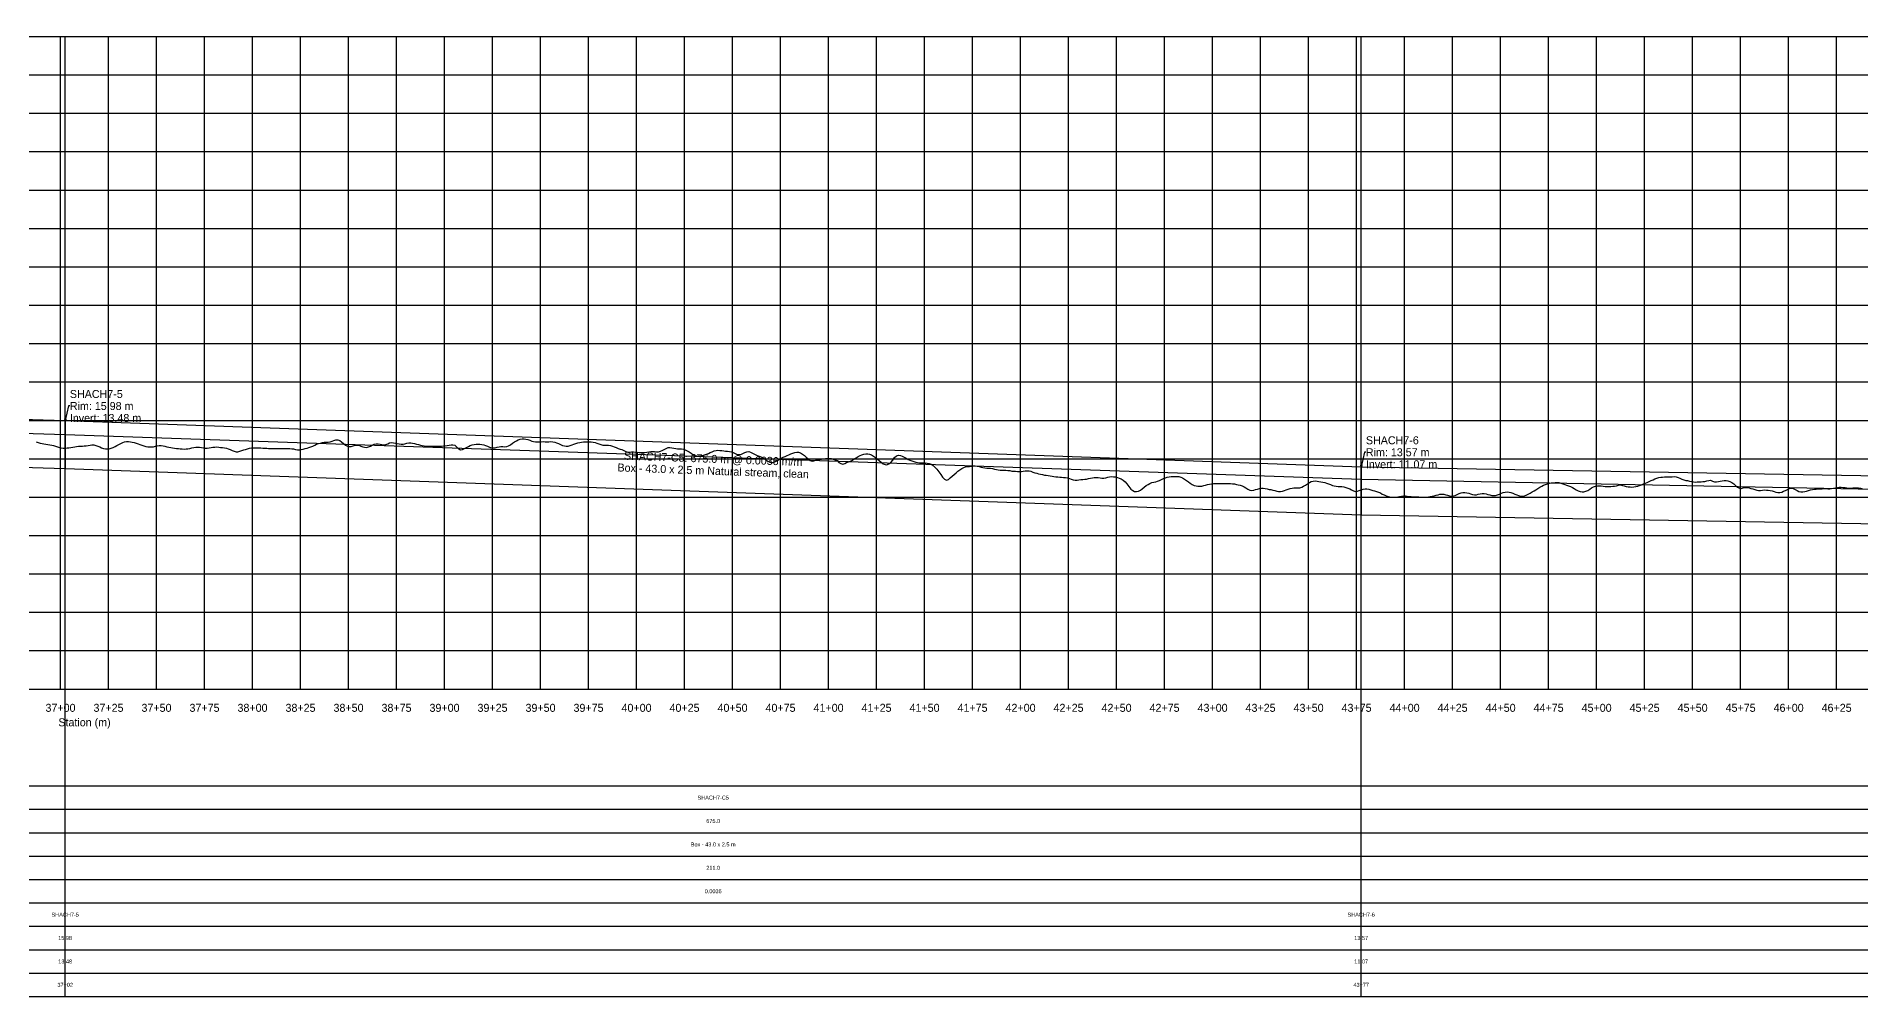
# Model space of a CAD drawing. Extents: x -64 to 7443, y -140 to 366.
# Drawn here: x 3687 to 4637, y -140 to 360 of the extents above; entities that cross this region are included whole.
import ezdxf
from ezdxf.enums import TextEntityAlignment as Align

# ---------------------------------------------------------------- set-up
doc = ezdxf.new("R2010")
doc.units = 0
for name, color, linetype in [('Annotation', 7, 'Continuous'), ('Annotation_Table', 254, 'Continuous'), ('Crown', 7, 'Continuous'), ('Grid', 254, 'Continuous'), ('Grid_Text', 7, 'Continuous'), ('Ground_Elevation', 3, 'Continuous'), ('Hydraulic_Grade', 5, 'Continuous'), ('Invert', 7, 'Continuous'), ('Structure', 7, 'Continuous')]:
    doc.layers.add(name, color=color, linetype=linetype)

msp = doc.modelspace()

# ---------------------------------------------------------------- linework, layer by layer
at = {"layer": 'Annotation', "color": 0}
for points in [[(3704.87, 167.47), (3704.13, 167.47), (3702.43, 159.85)], [(4379.84, 143.36), (4379.1, 143.36), (4377.4, 135.74)]]:
    msp.add_lwpolyline(points, dxfattribs=at)
for points in [[(3702.43, 159.85), (3702.23, 160.83), (3703.02, 160.65)], [(4377.4, 135.74), (4377.2, 136.72), (4377.99, 136.54)]]:
    msp.add_lwpolyline(points, close=True, dxfattribs=at)
at = {"layer": 'Annotation_Table', "color": 254}
for points in [[(3702.43, -140.21), (3702.43, 360)], [(4377.4, -140.21), (4377.4, 360)], [(-25, -30.48), (7424.95, -30.48)], [(-25, -42.67), (7424.95, -42.67)], [(-25, -54.86), (7424.95, -54.86)], [(-25, -67.06), (7424.95, -67.06)], [(-25, -79.25), (7424.95, -79.25)], [(-25, -91.44), (7424.95, -91.44)], [(-25, -103.63), (7424.95, -103.63)], [(-25, -115.82), (7424.95, -115.82)], [(-25, -128.02), (7424.95, -128.02)], [(-25, -140.21), (7424.95, -140.21)]]:
    msp.add_lwpolyline(points, dxfattribs=at)
at = {"layer": 'Crown', "color": 0}
for points in [[(2694.4, 190.64), (3702.43, 159.85)], [(3702.43, 159.85), (3702.43, 159.85)], [(3702.43, 159.85), (4377.4, 135.74)], [(4377.4, 135.74), (4377.4, 135.74)], [(4377.4, 135.74), (5037.82, 124.37)]]:
    msp.add_lwpolyline(points, dxfattribs=at)
at = {"layer": 'Grid', "color": 254}
for points in [[(-25, 360), (7425, 360)], [(3700, 20), (3700, 360)], [(3725, 20), (3725, 360)], [(3750, 20), (3750, 360)], [(3775, 20), (3775, 360)], [(3800, 20), (3800, 360)], [(3825, 20), (3825, 360)], [(3850, 20), (3850, 360)], [(3875, 20), (3875, 360)], [(3900, 20), (3900, 360)], [(3925, 20), (3925, 360)], [(3950, 20), (3950, 360)], [(3975, 20), (3975, 360)], [(4000, 20), (4000, 360)], [(4025, 20), (4025, 360)], [(4050, 20), (4050, 360)], [(4075, 20), (4075, 360)], [(4100, 20), (4100, 360)], [(4125, 20), (4125, 360)], [(4150, 20), (4150, 360)], [(4175, 20), (4175, 360)], [(4200, 20), (4200, 360)], [(4225, 20), (4225, 360)], [(4250, 20), (4250, 360)], [(4275, 20), (4275, 360)], [(4300, 20), (4300, 360)], [(4325, 20), (4325, 360)], [(4350, 20), (4350, 360)], [(4375, 20), (4375, 360)], [(4400, 20), (4400, 360)], [(4425, 20), (4425, 360)], [(4450, 20), (4450, 360)], [(4475, 20), (4475, 360)], [(4500, 20), (4500, 360)], [(4525, 20), (4525, 360)], [(4550, 20), (4550, 360)], [(4575, 20), (4575, 360)], [(4600, 20), (4600, 360)], [(4625, 20), (4625, 360)], [(-25, 340), (7425, 340)], [(-25, 320), (7425, 320)], [(-25, 300), (7425, 300)], [(-25, 280), (7425, 280)], [(-25, 260), (7425, 260)], [(-25, 240), (7425, 240)], [(-25, 220), (7425, 220)], [(-25, 200), (7425, 200)], [(-25, 180), (7425, 180)], [(-25, 160), (7425, 160)], [(-25, 140), (7425, 140)], [(-25, 120), (7425, 120)], [(-25, 100), (7425, 100)], [(-25, 80), (7425, 80)], [(-25, 60), (7425, 60)], [(-25, 40), (7425, 40)], [(-25, 20), (7425, 20)]]:
    msp.add_lwpolyline(points, dxfattribs=at)
at = {"layer": 'Ground_Elevation', "color": 3}
msp.add_lwpolyline([(3687.4, 148.73), (3688.4, 148.5), (3689.4, 148.15), (3690.4, 147.9), (3691.4, 147.7), (3692.4, 147.55), (3693.4, 147.4), (3694.4, 147.22), (3695.4, 147.08), (3696.4, 146.86), (3697.4, 146.56), (3698.4, 146.21), (3699.4, 145.88), (3700.4, 145.63), (3701.4, 145.54), (3702.4, 145.55), (3703.4, 145.6), (3704.4, 145.73), (3705.4, 145.89), (3706.4, 146.06), (3707.4, 146.23), (3708.4, 146.37), (3709.4, 146.48), (3710.4, 146.56), (3711.4, 146.61), (3712.4, 146.66), (3713.4, 146.76), (3714.4, 146.89), (3715.4, 147.12), (3716.4, 147.22), (3717.4, 147.2), (3718.4, 146.9), (3719.4, 146.54), (3720.4, 146.12), (3721.4, 145.66), (3722.4, 145.32), (3723.4, 145.08), (3724.4, 145.07), (3725.4, 145.17), (3726.4, 145.45), (3727.4, 145.86), (3728.4, 146.33), (3729.4, 146.83), (3730.4, 147.38), (3731.4, 147.93), (3732.4, 148.44), (3733.4, 148.78), (3734.4, 148.98), (3735.4, 148.98), (3736.4, 148.87), (3737.4, 148.66), (3738.4, 148.4), (3739.4, 148.12), (3740.4, 147.83), (3741.4, 147.48), (3742.4, 147.11), (3743.4, 146.75), (3744.4, 146.44), (3745.4, 146.23), (3746.4, 146.13), (3747.4, 146.16), (3748.4, 146.28), (3749.4, 146.47), (3750.4, 146.69), (3751.4, 146.85), (3752.4, 146.89), (3753.4, 146.75), (3754.4, 146.52), (3755.4, 146.24), (3756.4, 146.05), (3757.4, 145.88), (3758.4, 145.72), (3759.4, 145.54), (3760.4, 145.38), (3761.4, 145.25), (3762.4, 145.18), (3763.4, 145.12), (3764.4, 145.06), (3765.4, 145.07), (3766.4, 145.19), (3767.4, 145.41), (3768.4, 145.67), (3769.4, 145.89), (3770.4, 146.05), (3771.4, 146.05), (3772.4, 145.96), (3773.4, 145.81), (3774.4, 145.67), (3775.4, 145.58), (3776.4, 145.55), (3777.4, 145.63), (3778.4, 145.77), (3779.4, 145.94), (3780.4, 146.07), (3781.4, 146.11), (3782.4, 146.06), (3783.4, 145.89), (3784.4, 145.78), (3785.4, 145.68), (3786.4, 145.51), (3787.4, 145.2), (3788.4, 144.79), (3789.4, 144.3), (3790.4, 143.87), (3791.4, 143.56), (3792.4, 143.57), (3793.4, 143.88), (3794.4, 144.33), (3795.4, 144.57), (3796.4, 144.89), (3797.4, 145.21), (3798.4, 145.47), (3799.4, 145.65), (3800.4, 145.74), (3801.4, 145.75), (3802.4, 145.73), (3803.4, 145.7), (3804.4, 145.65), (3805.4, 145.58), (3806.4, 145.51), (3807.4, 145.45), (3808.4, 145.39), (3809.4, 145.32), (3810.4, 145.26), (3811.4, 145.24), (3812.4, 145.25), (3813.4, 145.29), (3814.4, 145.35), (3815.4, 145.4), (3816.4, 145.41), (3817.4, 145.37), (3818.4, 145.32), (3819.4, 145.28), (3820.4, 145.23), (3821.4, 145.1), (3822.4, 144.88), (3823.4, 144.66), (3824.4, 144.65), (3825.4, 144.77), (3826.4, 145.03), (3827.4, 145.25), (3828.4, 145.48), (3829.4, 145.81), (3830.4, 146.17), (3831.4, 146.61), (3832.4, 147.07), (3833.4, 147.55), (3834.4, 147.92), (3835.4, 148.19), (3836.4, 148.39), (3837.4, 148.55), (3838.4, 148.66), (3839.4, 148.59), (3840.4, 148.73), (3841.4, 149.06), (3842.4, 149.49), (3843.4, 149.82), (3844.4, 149.91), (3845.4, 149.54), (3846.4, 148.84), (3847.4, 147.9), (3848.4, 147), (3849.4, 146.48), (3850.4, 146.33), (3851.4, 146.41), (3852.4, 146.79), (3853.4, 147.04), (3854.4, 147.14), (3855.4, 146.98), (3856.4, 146.59), (3857.4, 146.21), (3858.4, 145.95), (3859.4, 145.91), (3860.4, 146.12), (3861.4, 146.57), (3862.4, 147.11), (3863.4, 147.5), (3864.4, 147.76), (3865.4, 147.83), (3866.4, 147.66), (3867.4, 147.33), (3868.4, 147.27), (3869.4, 147.4), (3870.4, 147.74), (3871.4, 148.27), (3872.4, 148.38), (3873.4, 148.35), (3874.4, 148.16), (3875.4, 147.88), (3876.4, 147.8), (3877.4, 147.55), (3878.4, 147.65), (3879.4, 147.8), (3880.4, 148.16), (3881.4, 148.36), (3882.4, 148.29), (3883.4, 148.13), (3884.4, 147.9), (3885.4, 147.63), (3886.4, 147.35), (3887.4, 147.09), (3888.4, 146.88), (3889.4, 146.72), (3890.4, 146.59), (3891.4, 146.52), (3892.4, 146.48), (3893.4, 146.47), (3894.4, 146.46), (3895.4, 146.47), (3896.4, 146.49), (3897.4, 146.52), (3898.4, 146.57), (3899.4, 146.65), (3900.4, 146.76), (3901.4, 146.93), (3902.4, 147.1), (3903.4, 147.24), (3904.4, 147.28), (3905.4, 147.03), (3906.4, 146.01), (3907.4, 145.14), (3908.4, 144.7), (3909.4, 144.74), (3910.4, 145.25), (3911.4, 145.86), (3912.4, 146.39), (3913.4, 146.85), (3914.4, 147.23), (3915.4, 147.48), (3916.4, 147.61), (3917.4, 147.62), (3918.4, 147.57), (3919.4, 147.46), (3920.4, 147.25), (3921.4, 146.94), (3922.4, 146.52), (3923.4, 146.03), (3924.4, 145.71), (3925.4, 145.61), (3926.4, 145.73), (3927.4, 146.03), (3928.4, 146.27), (3929.4, 146.37), (3930.4, 146.31), (3931.4, 146.24), (3932.4, 146.37), (3933.4, 146.7), (3934.4, 147.27), (3935.4, 148.02), (3936.4, 148.78), (3937.4, 149.38), (3938.4, 149.82), (3939.4, 150.15), (3940.4, 150.4), (3941.4, 150.38), (3942.4, 150.21), (3943.4, 149.93), (3944.4, 149.59), (3945.4, 149.2), (3946.4, 148.9), (3947.4, 148.75), (3948.4, 148.75), (3949.4, 148.78), (3950.4, 148.85), (3951.4, 148.89), (3952.4, 148.84), (3953.4, 148.79), (3954.4, 148.84), (3955.4, 148.89), (3956.4, 148.84), (3957.4, 148.64), (3958.4, 148.31), (3959.4, 147.87), (3960.4, 147.41), (3961.4, 146.95), (3962.4, 146.63), (3963.4, 146.54), (3964.4, 146.61), (3965.4, 146.84), (3966.4, 147.21), (3967.4, 147.63), (3968.4, 148), (3969.4, 148.3), (3970.4, 148.51), (3971.4, 148.66), (3972.4, 148.76), (3973.4, 148.83), (3974.4, 148.88), (3975.4, 148.86), (3976.4, 148.82), (3977.4, 148.71), (3978.4, 148.43), (3979.4, 148.08), (3980.4, 147.73), (3981.4, 147.38), (3982.4, 147.13), (3983.4, 147), (3984.4, 146.99), (3985.4, 147.02), (3986.4, 146.86), (3987.4, 146.62), (3988.4, 146.26), (3989.4, 145.82), (3990.4, 145.38), (3991.4, 145.03), (3992.4, 144.79), (3993.4, 144.26), (3994.4, 143.69), (3995.4, 143.45), (3996.4, 143.46), (3997.4, 143.53), (3998.4, 143.52), (3999.4, 143.44), (4000.4, 143.36), (4001.4, 143.26), (4002.4, 143.23), (4003.4, 143.17), (4004.4, 143.3), (4005.4, 143.45), (4006.4, 143.64), (4007.4, 143.71), (4008.4, 143.78), (4009.4, 143.71), (4010.4, 143.61), (4011.4, 143.63), (4012.4, 143.85), (4013.4, 144.29), (4014.4, 144.85), (4015.4, 145.41), (4016.4, 145.83), (4017.4, 145.9), (4018.4, 145.72), (4019.4, 145.55), (4020.4, 145.4), (4021.4, 145.23), (4022.4, 145.14), (4023.4, 145.08), (4024.4, 144.91), (4025.4, 144.62), (4026.4, 144.1), (4027.4, 143.53), (4028.4, 142.86), (4029.4, 142.23), (4030.4, 141.73), (4031.4, 141.46), (4032.4, 141.36), (4033.4, 141.49), (4034.4, 141.7), (4035.4, 141.98), (4036.4, 142.36), (4037.4, 142.77), (4038.4, 143.2), (4039.4, 143.65), (4040.4, 144.09), (4041.4, 144.34), (4042.4, 144.43), (4043.4, 144.34), (4044.4, 144.2), (4045.4, 144.06), (4046.4, 144), (4047.4, 143.93), (4048.4, 143.82), (4049.4, 143.6), (4050.4, 143.21), (4051.4, 142.74), (4052.4, 142.28), (4053.4, 142.13), (4054.4, 142.28), (4055.4, 142.76), (4056.4, 143.22), (4057.4, 143.59), (4058.4, 143.69), (4059.4, 143.49), (4060.4, 142.94), (4061.4, 142.4), (4062.4, 141.89), (4063.4, 141.5), (4064.4, 141.13), (4065.4, 140.69), (4066.4, 140.12), (4067.4, 139.43), (4068.4, 138.74), (4069.4, 138.15), (4070.4, 137.95), (4071.4, 138.1), (4072.4, 138.53), (4073.4, 139.12), (4074.4, 139.81), (4075.4, 140.36), (4076.4, 140.74), (4077.4, 141.14), (4078.4, 141.6), (4079.4, 142.06), (4080.4, 142.55), (4081.4, 142.89), (4082.4, 143.19), (4083.4, 143.43), (4084.4, 143.41), (4085.4, 143.02), (4086.4, 142.38), (4087.4, 141.75), (4088.4, 140.89), (4089.4, 139.98), (4090.4, 139.05), (4091.4, 138.69), (4092.4, 138.87), (4093.4, 139.18), (4094.4, 139.43), (4095.4, 139.65), (4096.4, 139.82), (4097.4, 139.99), (4098.4, 140.12), (4099.4, 140.19), (4100.4, 140.17), (4101.4, 140.03), (4102.4, 139.77), (4103.4, 139.49), (4104.4, 139.01), (4105.4, 138.11), (4106.4, 137.49), (4107.4, 137.21), (4108.4, 137.43), (4109.4, 138.09), (4110.4, 138.36), (4111.4, 138.7), (4112.4, 139.24), (4113.4, 139.89), (4114.4, 140.52), (4115.4, 141.11), (4116.4, 141.6), (4117.4, 142.01), (4118.4, 142.3), (4119.4, 142.46), (4120.4, 142.47), (4121.4, 142.32), (4122.4, 141.99), (4123.4, 141.36), (4124.4, 140.57), (4125.4, 139.97), (4126.4, 139.13), (4127.4, 138.12), (4128.4, 137.33), (4129.4, 136.92), (4130.4, 136.9), (4131.4, 137.28), (4132.4, 138.1), (4133.4, 139.31), (4134.4, 140.66), (4135.4, 141.51), (4136.4, 141.87), (4137.4, 141.74), (4138.4, 141.35), (4139.4, 140.86), (4140.4, 140.24), (4141.4, 139.68), (4142.4, 139.32), (4143.4, 138.94), (4144.4, 138.55), (4145.4, 138.22), (4146.4, 137.99), (4147.4, 137.93), (4148.4, 137.9), (4149.4, 137.9), (4150.4, 137.85), (4151.4, 137.74), (4152.4, 137.53), (4153.4, 137.1), (4154.4, 136.43), (4155.4, 135.63), (4156.4, 134.53), (4157.4, 133.2), (4158.4, 131.75), (4159.4, 130.38), (4160.4, 129.37), (4161.4, 128.81), (4162.4, 129.13), (4163.4, 130.1), (4164.4, 130.95), (4165.4, 131.76), (4166.4, 132.61), (4167.4, 133.45), (4168.4, 134.22), (4169.4, 134.87), (4170.4, 135.41), (4171.4, 135.8), (4172.4, 135.95), (4173.4, 136.03), (4174.4, 136.15), (4175.4, 136.22), (4176.4, 136.25), (4177.4, 136.16), (4178.4, 135.9), (4179.4, 135.66), (4180.4, 135.47), (4181.4, 135.18), (4182.4, 135.04), (4183.4, 135.06), (4184.4, 135.01), (4185.4, 134.88), (4186.4, 134.63), (4187.4, 134.37), (4188.4, 134.17), (4189.4, 134.05), (4190.4, 133.99), (4191.4, 133.96), (4192.4, 133.96), (4193.4, 133.9), (4194.4, 133.78), (4195.4, 133.59), (4196.4, 133.51), (4197.4, 133.51), (4198.4, 133.4), (4199.4, 133.35), (4200.4, 133.41), (4201.4, 133.55), (4202.4, 133.69), (4203.4, 133.73), (4204.4, 133.67), (4205.4, 133.45), (4206.4, 133.02), (4207.4, 132.7), (4208.4, 132.44), (4209.4, 132.19), (4210.4, 131.95), (4211.4, 131.7), (4212.4, 131.51), (4213.4, 131.42), (4214.4, 131.3), (4215.4, 131.13), (4216.4, 130.94), (4217.4, 130.72), (4218.4, 130.6), (4219.4, 130.51), (4220.4, 130.41), (4221.4, 130.33), (4222.4, 130.26), (4223.4, 130.19), (4224.4, 130), (4225.4, 129.72), (4226.4, 129.39), (4227.4, 129.08), (4228.4, 128.89), (4229.4, 128.86), (4230.4, 128.93), (4231.4, 129.09), (4232.4, 129.2), (4233.4, 129.31), (4234.4, 129.43), (4235.4, 129.61), (4236.4, 129.81), (4237.4, 129.98), (4238.4, 130.14), (4239.4, 130.21), (4240.4, 130.18), (4241.4, 130.08), (4242.4, 129.95), (4243.4, 129.95), (4244.4, 130.09), (4245.4, 130.35), (4246.4, 130.61), (4247.4, 130.71), (4248.4, 130.62), (4249.4, 130.48), (4250.4, 130.27), (4251.4, 129.94), (4252.4, 129.48), (4253.4, 128.83), (4254.4, 127.97), (4255.4, 126.86), (4256.4, 125.49), (4257.4, 124.2), (4258.4, 123.42), (4259.4, 123), (4260.4, 122.96), (4261.4, 123.09), (4262.4, 123.56), (4263.4, 124.31), (4264.4, 125.13), (4265.4, 125.98), (4266.4, 126.57), (4267.4, 127.05), (4268.4, 127.53), (4269.4, 127.76), (4270.4, 128.01), (4271.4, 128.29), (4272.4, 128.72), (4273.4, 129.2), (4274.4, 129.63), (4275.4, 130.08), (4276.4, 130.42), (4277.4, 130.63), (4278.4, 130.69), (4279.4, 130.7), (4280.4, 130.77), (4281.4, 130.78), (4282.4, 130.67), (4283.4, 130.39), (4284.4, 129.96), (4285.4, 129.38), (4286.4, 128.66), (4287.4, 127.9), (4288.4, 127.2), (4289.4, 126.53), (4290.4, 126.1), (4291.4, 125.82), (4292.4, 125.67), (4293.4, 125.63), (4294.4, 125.76), (4295.4, 125.97), (4296.4, 126.27), (4297.4, 126.56), (4298.4, 126.79), (4299.4, 126.96), (4300.4, 127.13), (4301.4, 127.14), (4302.4, 127.07), (4303.4, 127.06), (4304.4, 127.06), (4305.4, 127.09), (4306.4, 127.12), (4307.4, 127.15), (4308.4, 127.14), (4309.4, 127.07), (4310.4, 127), (4311.4, 126.84), (4312.4, 126.62), (4313.4, 126.4), (4314.4, 126.17), (4315.4, 125.83), (4316.4, 125.42), (4317.4, 124.8), (4318.4, 124.09), (4319.4, 123.65), (4320.4, 123.43), (4321.4, 123.57), (4322.4, 123.9), (4323.4, 124.22), (4324.4, 124.49), (4325.4, 124.65), (4326.4, 124.61), (4327.4, 124.49), (4328.4, 124.28), (4329.4, 124.03), (4330.4, 123.89), (4331.4, 123.7), (4332.4, 123.42), (4333.4, 123.14), (4334.4, 122.97), (4335.4, 122.93), (4336.4, 123.13), (4337.4, 123.49), (4338.4, 123.8), (4339.4, 124.16), (4340.4, 124.56), (4341.4, 124.71), (4342.4, 124.77), (4343.4, 124.8), (4344.4, 124.75), (4345.4, 124.79), (4346.4, 125.14), (4347.4, 125.68), (4348.4, 126.27), (4349.4, 126.94), (4350.4, 127.62), (4351.4, 128.08), (4352.4, 128.3), (4353.4, 128.45), (4354.4, 128.37), (4355.4, 128.15), (4356.4, 127.92), (4357.4, 127.74), (4358.4, 127.54), (4359.4, 127.27), (4360.4, 126.97), (4361.4, 126.57), (4362.4, 126.11), (4363.4, 125.81), (4364.4, 125.69), (4365.4, 125.61), (4366.4, 125.49), (4367.4, 125.49), (4368.4, 125.36), (4369.4, 125), (4370.4, 124.63), (4371.4, 124.27), (4372.4, 123.72), (4373.4, 123.25), (4374.4, 123), (4375.4, 123.14), (4376.4, 123.4), (4377.4, 123.74), (4378.4, 124.12), (4379.4, 124.33), (4380.4, 124.37), (4381.4, 124.15), (4382.4, 123.82), (4383.4, 123.49), (4384.4, 123.21), (4385.4, 122.95), (4386.4, 122.64), (4387.4, 122.17), (4388.4, 121.59), (4389.4, 121.13), (4390.4, 120.7), (4391.4, 120.35), (4392.4, 120.12), (4393.4, 120.01), (4394.4, 119.93), (4395.4, 119.9), (4396.4, 120.12), (4397.4, 120.33), (4398.4, 120.51), (4399.4, 120.64), (4400.4, 120.66), (4401.4, 120.54), (4402.4, 120.38), (4403.4, 120.27), (4404.4, 120.18), (4405.4, 120.11), (4406.4, 120.12), (4407.4, 120.06), (4408.4, 120.03), (4409.4, 120.03), (4410.4, 119.99), (4411.4, 120.01), (4412.4, 120.14), (4413.4, 120.29), (4414.4, 120.5), (4415.4, 120.74), (4416.4, 120.98), (4417.4, 121.25), (4418.4, 121.47), (4419.4, 121.57), (4420.4, 121.52), (4421.4, 121.26), (4422.4, 120.93), (4423.4, 120.58), (4424.4, 120.46), (4425.4, 120.58), (4426.4, 120.86), (4427.4, 121.34), (4428.4, 121.86), (4429.4, 122.27), (4430.4, 122.46), (4431.4, 122.43), (4432.4, 122.26), (4433.4, 121.98), (4434.4, 121.71), (4435.4, 121.41), (4436.4, 121.22), (4437.4, 121.25), (4438.4, 121.5), (4439.4, 121.77), (4440.4, 121.93), (4441.4, 121.92), (4442.4, 121.69), (4443.4, 121.41), (4444.4, 121.1), (4445.4, 120.87), (4446.4, 120.77), (4447.4, 120.89), (4448.4, 121.19), (4449.4, 121.61), (4450.4, 122.07), (4451.4, 122.41), (4452.4, 122.62), (4453.4, 122.7), (4454.4, 122.64), (4455.4, 122.39), (4456.4, 122.03), (4457.4, 121.59), (4458.4, 121.19), (4459.4, 120.83), (4460.4, 120.56), (4461.4, 120.5), (4462.4, 120.63), (4463.4, 120.98), (4464.4, 121.46), (4465.4, 122.07), (4466.4, 122.69), (4467.4, 123.24), (4468.4, 123.82), (4469.4, 124.46), (4470.4, 125.11), (4471.4, 125.69), (4472.4, 126.16), (4473.4, 126.53), (4474.4, 126.89), (4475.4, 127.18), (4476.4, 127.37), (4477.4, 127.49), (4478.4, 127.6), (4479.4, 127.64), (4480.4, 127.55), (4481.4, 127.28), (4482.4, 126.94), (4483.4, 126.61), (4484.4, 126.25), (4485.4, 125.89), (4486.4, 125.47), (4487.4, 124.99), (4488.4, 124.42), (4489.4, 123.83), (4490.4, 123.32), (4491.4, 122.95), (4492.4, 122.73), (4493.4, 122.76), (4494.4, 123.03), (4495.4, 123.5), (4496.4, 124.14), (4497.4, 124.79), (4498.4, 125.35), (4499.4, 125.69), (4500.4, 125.89), (4501.4, 125.93), (4502.4, 125.85), (4503.4, 125.69), (4504.4, 125.51), (4505.4, 125.44), (4506.4, 125.45), (4507.4, 125.55), (4508.4, 125.65), (4509.4, 125.75), (4510.4, 125.9), (4511.4, 126.19), (4512.4, 126.34), (4513.4, 126.13), (4514.4, 125.87), (4515.4, 125.61), (4516.4, 125.4), (4517.4, 125.28), (4518.4, 125.24), (4519.4, 125.3), (4520.4, 125.48), (4521.4, 125.75), (4522.4, 126.07), (4523.4, 126.44), (4524.4, 126.83), (4525.4, 127.25), (4526.4, 127.67), (4527.4, 128.12), (4528.4, 128.57), (4529.4, 129.03), (4530.4, 129.48), (4531.4, 129.88), (4532.4, 130.18), (4533.4, 130.37), (4534.4, 130.47), (4535.4, 130.56), (4536.4, 130.58), (4537.4, 130.53), (4538.4, 130.58), (4539.4, 130.63), (4540.4, 130.65), (4541.4, 130.52), (4542.4, 130.21), (4543.4, 129.8), (4544.4, 129.35), (4545.4, 128.96), (4546.4, 128.64), (4547.4, 128.57), (4548.4, 128.39), (4549.4, 128.08), (4550.4, 127.91), (4551.4, 127.86), (4552.4, 127.88), (4553.4, 127.93), (4554.4, 127.99), (4555.4, 128.07), (4556.4, 128.2), (4557.4, 128.4), (4558.4, 128.62), (4559.4, 128.8), (4560.4, 128.38), (4561.4, 128.04), (4562.4, 127.91), (4563.4, 128.07), (4564.4, 128.3), (4565.4, 128.55), (4566.4, 128.63), (4567.4, 128.61), (4568.4, 128.49), (4569.4, 128.18), (4570.4, 127.67), (4571.4, 126.88), (4572.4, 126.04), (4573.4, 125.24), (4574.4, 124.73), (4575.4, 124.54), (4576.4, 124.79), (4577.4, 124.94), (4578.4, 124.92), (4579.4, 124.78), (4580.4, 124.57), (4581.4, 124.27), (4582.4, 123.91), (4583.4, 123.55), (4584.4, 123.42), (4585.4, 123.47), (4586.4, 123.63), (4587.4, 123.72), (4588.4, 123.69), (4589.4, 123.57), (4590.4, 123.42), (4591.4, 123.21), (4592.4, 122.89), (4593.4, 122.6), (4594.4, 122.41), (4595.4, 122.4), (4596.4, 122.59), (4597.4, 123.01), (4598.4, 123.5), (4599.4, 124.04), (4600.4, 124.44), (4601.4, 124.6), (4602.4, 124.45), (4603.4, 123.94), (4604.4, 123.36), (4605.4, 122.91), (4606.4, 122.7), (4607.4, 122.67), (4608.4, 122.84), (4609.4, 123.11), (4610.4, 123.43), (4611.4, 123.71), (4612.4, 123.94), (4613.4, 124.09), (4614.4, 124.18), (4615.4, 124.28), (4616.4, 124.32), (4617.4, 124.39), (4618.4, 124.45), (4619.4, 124.41), (4620.4, 124.34), (4621.4, 124.35), (4622.4, 124.44), (4623.4, 124.58), (4624.4, 124.81), (4625.4, 124.99), (4626.4, 125.1), (4627.4, 125.12), (4628.4, 125.09), (4629.4, 124.99), (4630.4, 124.87), (4631.4, 124.73), (4632.4, 124.74), (4633.4, 124.79), (4634.4, 124.9), (4635.4, 124.91), (4636.4, 124.87), (4637.4, 124.64), (4638.4, 124.31)], dxfattribs=at)
at = {"layer": 'Hydraulic_Grade', "color": 5}
for points in [[(2694.4, 184.25), (3702.43, 152.58)], [(3702.43, 152.58), (3702.43, 152.58)], [(3702.43, 152.58), (4377.4, 129.38)], [(4377.4, 129.38), (4377.4, 129.38)], [(4377.4, 129.38), (5037.82, 116.44)]]:
    msp.add_lwpolyline(points, dxfattribs=at)
at = {"layer": 'Invert', "color": 0}
for points in [[(2694.4, 165.64), (3702.43, 134.85)], [(3702.43, 134.85), (3702.43, 134.85)], [(3702.43, 134.85), (4377.4, 110.74)], [(4377.4, 110.74), (4377.4, 110.74)], [(4377.4, 110.74), (5037.82, 99.37)]]:
    msp.add_lwpolyline(points, dxfattribs=at)
at = {"layer": 'Structure', "color": 0}
for points in [[(3702.43, 159.85), (3702.43, 134.85)], [(3702.43, 159.85), (3702.43, 134.85)], [(4377.4, 135.74), (4377.4, 110.74)], [(4377.4, 135.74), (4377.4, 110.74)]]:
    msp.add_lwpolyline(points, dxfattribs=at)

# ---------------------------------------------------------------- texts
at = {"layer": 'Annotation', "color": 0}
for s, height, p in [('SHACH7-5', 4.167, (3704.87, 173.72)), ('Rim: 15.98 m', 4.1667, (3704.87, 167.47)), ('Invert: 13.48 m', 4.1667, (3704.87, 161.22)), ('SHACH7-6', 4.167, (4379.84, 149.61)), ('Rim: 13.57 m', 4.1667, (4379.84, 143.36)), ('Invert: 11.07 m', 4.1667, (4379.84, 137.11))]:
    msp.add_text(s, height=height, dxfattribs=at).set_placement(p, align=Align.MIDDLE_LEFT)
for s, p in [('SHACH7-C5: 675.0 m @ 0.0036 m/m', (4039.92, 139.93)), ('Box - 43.0 x 2.5 m Natural stream, clean', (4039.92, 133.69))]:
    msp.add_text(s, height=4.1667, rotation=357.95424, dxfattribs=at).set_placement(p, align=Align.MIDDLE_CENTER)
at = {"layer": 'Annotation_Table', "color": 0}
for s, height, p in [('SHACH7-C5', 2.083, (4039.92, -36.58)), ('675.0', 2.083, (4039.92, -48.77)), ('Box - 43.0 x 2.5 m', 2.0833, (4039.92, -60.96)), ('211.0', 2.083, (4039.92, -73.15)), ('0.0036', 2.083, (4039.92, -85.34)), ('SHACH7-5', 2.083, (3702.43, -97.54)), ('SHACH7-6', 2.083, (4377.4, -97.54)), ('15.98', 2.083, (3702.43, -109.73)), ('13.57', 2.083, (4377.4, -109.73)), ('13.48', 2.083, (3702.43, -121.92)), ('11.07', 2.083, (4377.4, -121.92)), ('37+02', 2.083, (3702.43, -134.11)), ('43+77', 2.083, (4377.4, -134.11))]:
    msp.add_text(s, height=height, dxfattribs=at).set_placement(p, align=Align.MIDDLE_CENTER)
at = {"layer": 'Grid_Text', "color": 0}
for s, height, p in [('37+00', 4.167, (3700, 12.3)), ('37+25', 4.167, (3725, 12.3)), ('37+50', 4.167, (3750, 12.3)), ('37+75', 4.167, (3775, 12.3)), ('38+00', 4.167, (3800, 12.3)), ('38+25', 4.167, (3825, 12.3)), ('38+50', 4.167, (3850, 12.3)), ('38+75', 4.167, (3875, 12.3)), ('39+00', 4.167, (3900, 12.3)), ('39+25', 4.167, (3925, 12.3)), ('39+50', 4.167, (3950, 12.3)), ('39+75', 4.167, (3975, 12.3)), ('40+00', 4.167, (4000, 12.3)), ('40+25', 4.167, (4025, 12.3)), ('40+50', 4.167, (4050, 12.3)), ('40+75', 4.167, (4075, 12.3)), ('41+00', 4.167, (4100, 12.3)), ('41+25', 4.167, (4125, 12.3)), ('41+50', 4.167, (4150, 12.3)), ('41+75', 4.167, (4175, 12.3)), ('42+00', 4.167, (4200, 12.3)), ('42+25', 4.167, (4225, 12.3)), ('42+50', 4.167, (4250, 12.3)), ('42+75', 4.167, (4275, 12.3)), ('43+00', 4.167, (4300, 12.3)), ('43+25', 4.167, (4325, 12.3)), ('43+50', 4.167, (4350, 12.3)), ('43+75', 4.167, (4375, 12.3)), ('44+00', 4.167, (4400, 12.3)), ('44+25', 4.167, (4425, 12.3)), ('44+50', 4.167, (4450, 12.3)), ('44+75', 4.167, (4475, 12.3)), ('45+00', 4.167, (4500, 12.3)), ('45+25', 4.167, (4525, 12.3)), ('45+50', 4.167, (4550, 12.3)), ('45+75', 4.167, (4575, 12.3)), ('46+00', 4.167, (4600, 12.3)), ('46+25', 4.167, (4625, 12.3)), ('Station (m)', 4.1667, (3712.5, 4.76))]:
    msp.add_text(s, height=height, dxfattribs=at).set_placement(p, align=Align.TOP_CENTER)

doc.saveas('drawing.dxf')
